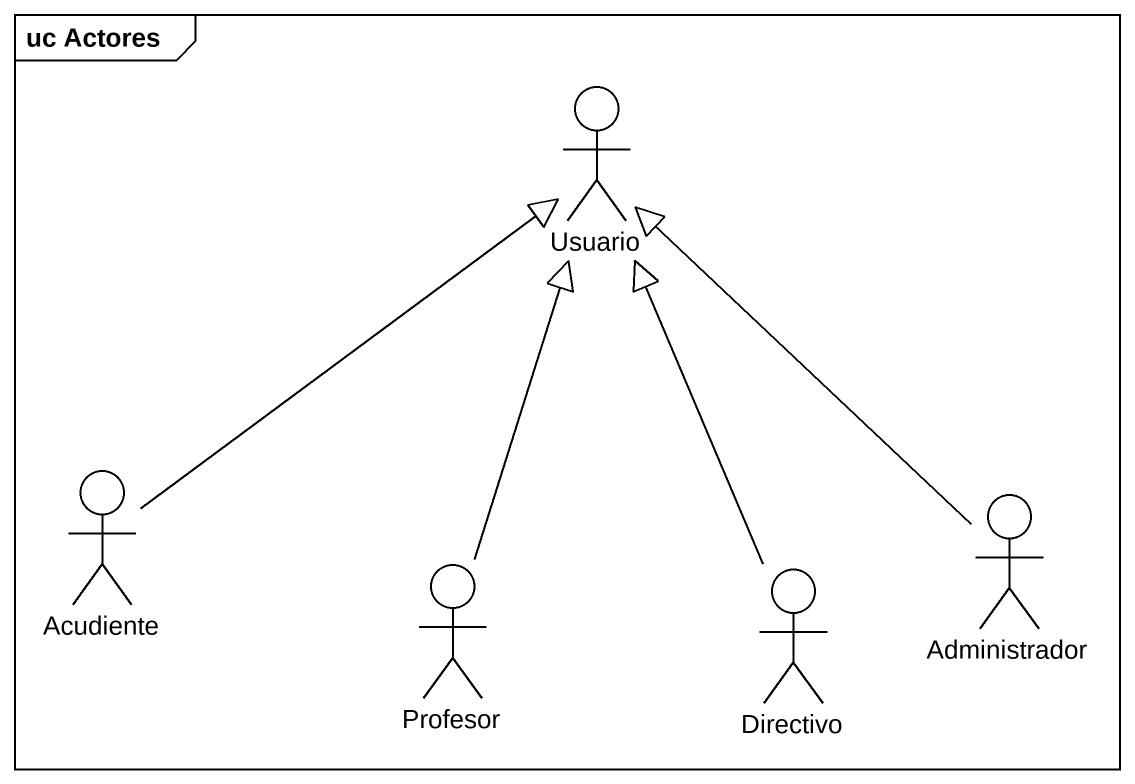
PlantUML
@startuml
mainframe uc Actores
actor Usuario
actor Acudiente
actor Administrador
actor Profesor
actor Directivo
Acudiente -up-|> Usuario
Administrador -up-|> Usuario
Profesor -up-|> Usuario
Directivo -up-|> Usuario
@enduml
